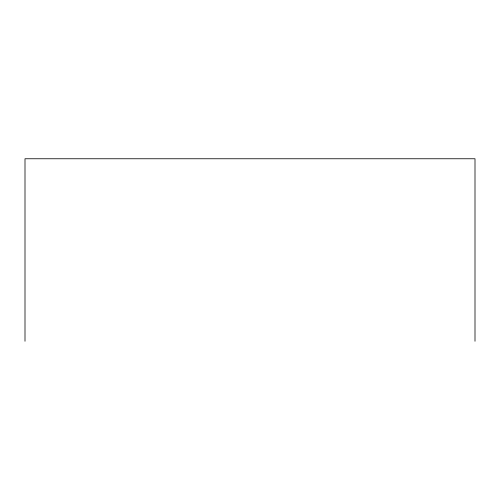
<?xml version="1.0" encoding="UTF-8"?>
<svg xmlns="http://www.w3.org/2000/svg" width="500" height="500" viewBox="0 0 500 500"><rect width="100%" height="100%" fill="white"/><g stroke="black" fill="none" stroke-linecap="round" stroke-linejoin="round"><path stroke-width="0.75" d="M475 341.244L475 158.756L25 158.756L25 341.244"/></g></svg>
